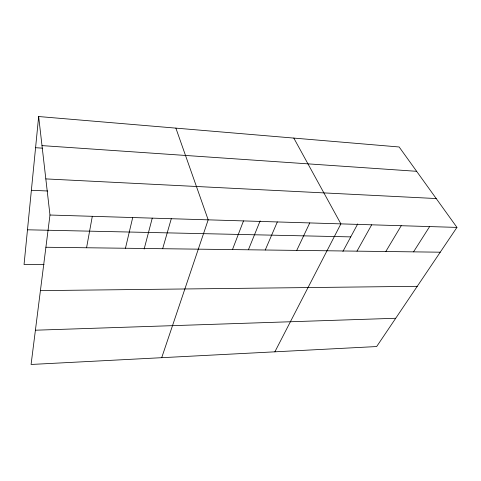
<?xml version="1.0" encoding="UTF-8"?>
<svg xmlns="http://www.w3.org/2000/svg" width="481" height="481" viewBox="0 0 481 481"><rect width="100%" height="100%" fill="white"/><g stroke="black" fill="none" stroke-linecap="round" stroke-linejoin="round"><path stroke-width="0.72" d="M38.654 116.534L49.976 215.025L31.079 364.466L376.659 346.548L456.95 227.405L399.158 146.982L38.654 116.534L24.05 264.514L44.09 264.568M86.568 247.763L92.31 216.312M125.451 248.25L132.708 217.538M144.156 249.014L152.255 218.152M162.656 248.713L171.29 218.711M161.706 357.696L208.183 219.835L175.872 128.12M232.467 249.591L243.494 220.911M248.461 249.615L260.143 220.875M265.253 250L277.321 221.939M296.741 250.397L309.758 222.925M274.873 351.827L340.885 223.875L293.807 138.083M342.911 251.443L357.75 223.881M356.98 251.154L371.675 224.807M385.804 251.515L401.232 225.709M413.54 251.858L429.635 226.575M35.414 330.207L395.719 318.266M40.416 290.62L417.243 286.321M45.899 247.252L440.241 252.194M27.477 229.798L350.745 236.892M49.976 215.025L456.95 227.405M31.379 190.284L47.721 190.999M45.827 178.908L436.213 198.551M35.582 147.703L42.304 148.154M41.997 145.611L416.636 171.308"/></g></svg>
